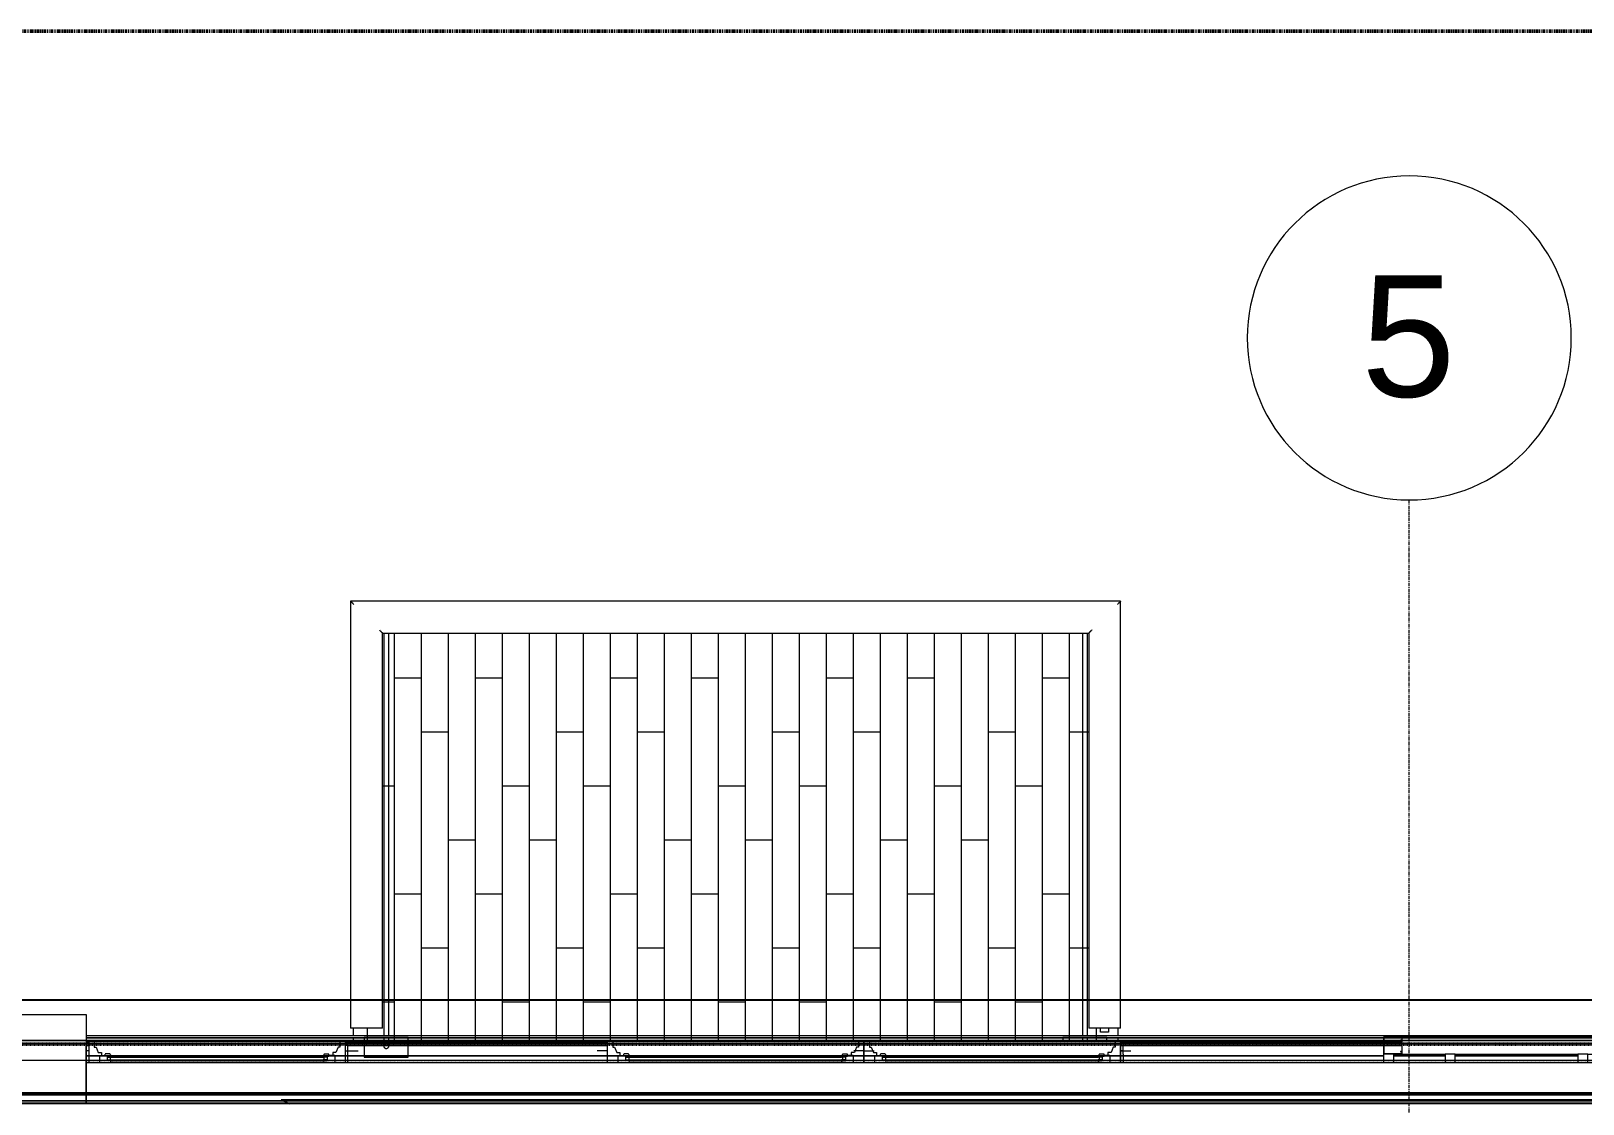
# Model space of a CAD drawing. Header units: inches. Extents: x -4235 to -464, y 9767 to 12269.
# Drawn here: x -2377.5 to -2147.6, y 12109.7 to 12268.7 of the extents above; entities that cross this region are included whole.
import ezdxf

# ---------------------------------------------------------------- set-up
doc = ezdxf.new("R2010")
doc.units = ezdxf.units.IN
doc.header["$MEASUREMENT"] = 0
for name, pattern in [('Dash 1_16_', [0.125, 0.0625, -0.0625]), ('Double Dash 3_8_', [1, 0.375, -0.125, 0.125, -0.125, 0.125, -0.125]), ('Grid Line 1_2_', [0.875, 0.5, -0.125, 0.125, -0.125])]:
    doc.linetypes.add(name, pattern=pattern)
for name, color, linetype, lineweight in [('A-FLOR-1', 192, 'Continuous', 9), ('A-FLOR-HRAL', 11, 'Continuous', 9), ('A-FLOR-PATT-1', 9, 'Continuous', 9), ('A-GENM', 5, 'Continuous', 9), ('A-GLAZ-1', 151, 'Continuous', 9), ('A-GLAZ-2', 151, 'Continuous', 20), ('A-GLAZ-CWMG', 51, 'Continuous', 9), ('A-ROOF-1', 10, 'Dash 1_16_', 9), ('A-WALL-1', 113, 'Continuous', 9), ('C-PROP-LINE', 91, 'Double Dash 3_8_', 50), ('C-PROP-LINE-1', 91, 'Dash 1_16_', 50), ('S-GRID-1', 1, 'Grid Line 1_2_', 9), ('S-GRID-IDEN', 1, 'Continuous', 9)]:
    doc.layers.add(name, color=color, linetype=linetype, lineweight=lineweight)
doc.styles.add('Arial', font='arial.ttf', dxfattribs={"height": 18})

# ---------------------------------------------------------------- blocks, each defined once
blk = doc.blocks.new('Basic Wall _ EXT - FIBER CEMENT - LARGE - ___-2505162-BACKGROUND - ROOF PLAN')
at = {"layer": 'A-WALL-1'}
for p, q in [((-2368.94, 12118.91), (-2369.31, 12118.91)), ((-2368.94, 12118.91), (-2369.31, 12118.91)), ((-2369.31, 12118.88), (-2368.94, 12118.88)), ((-2368.94, 12118.88), (-2369.31, 12118.88)), ((-2328.11, 12118.91), (-2330.91, 12118.91)), ((-2328.11, 12118.91), (-2330.91, 12118.91)), ((-2330.91, 12118.88), (-2328.11, 12118.88)), ((-2328.11, 12118.88), (-2330.91, 12118.88)), ((-2325.24, 12118.91), (-2328.09, 12118.91)), ((-2325.24, 12118.91), (-2328.09, 12118.91)), ((-2328.09, 12118.88), (-2325.24, 12118.88)), ((-2325.24, 12118.88), (-2328.09, 12118.88)), ((-2325.13, 12118.91), (-2325.19, 12118.91)), ((-2325.13, 12118.91), (-2325.19, 12118.91)), ((-2325.19, 12118.88), (-2325.13, 12118.88)), ((-2325.13, 12118.88), (-2325.19, 12118.88)), ((-2325.05, 12118.91), (-2325.13, 12118.91)), ((-2325.05, 12118.91), (-2325.13, 12118.91)), ((-2325.13, 12118.88), (-2325.05, 12118.88)), ((-2325.05, 12118.88), (-2325.13, 12118.88)), ((-2324.96, 12118.91), (-2325.05, 12118.91)), ((-2324.96, 12118.91), (-2325.05, 12118.91)), ((-2325.05, 12118.88), (-2324.96, 12118.88)), ((-2324.96, 12118.88), (-2325.05, 12118.88)), ((-2324.86, 12118.91), (-2324.96, 12118.91)), ((-2324.86, 12118.91), (-2324.96, 12118.91)), ((-2324.96, 12118.88), (-2324.86, 12118.88)), ((-2324.86, 12118.88), (-2324.96, 12118.88)), ((-2324.77, 12118.91), (-2324.86, 12118.91)), ((-2324.77, 12118.91), (-2324.86, 12118.91)), ((-2324.86, 12118.88), (-2324.77, 12118.88)), ((-2324.77, 12118.88), (-2324.86, 12118.88)), ((-2324.68, 12118.91), (-2324.77, 12118.91)), ((-2324.68, 12118.91), (-2324.77, 12118.91)), ((-2324.77, 12118.88), (-2324.68, 12118.88)), ((-2324.68, 12118.88), (-2324.77, 12118.88)), ((-2324.6, 12118.91), (-2324.67, 12118.91)), ((-2324.6, 12118.91), (-2324.67, 12118.91)), ((-2324.66, 12118.88), (-2324.6, 12118.88)), ((-2324.6, 12118.88), (-2324.66, 12118.88)), ((-2324.54, 12118.91), (-2324.6, 12118.91)), ((-2324.54, 12118.91), (-2324.6, 12118.91)), ((-2324.6, 12118.88), (-2324.54, 12118.88)), ((-2324.54, 12118.88), (-2324.6, 12118.88)), ((-2321.72, 12118.91), (-2324.49, 12118.91)), ((-2321.72, 12118.91), (-2324.49, 12118.91)), ((-2324.49, 12118.88), (-2321.72, 12118.88)), ((-2321.72, 12118.88), (-2324.49, 12118.88)), ((-2321.61, 12118.91), (-2321.7, 12118.91)), ((-2321.61, 12118.91), (-2321.7, 12118.91)), ((-2321.7, 12118.88), (-2321.61, 12118.88)), ((-2321.61, 12118.88), (-2321.7, 12118.88)), ((-2292.14, 12118.91), (-2321.61, 12118.91)), ((-2292.14, 12118.91), (-2321.61, 12118.91)), ((-2321.61, 12118.88), (-2292.14, 12118.88)), ((-2292.14, 12118.88), (-2321.61, 12118.88)), ((-2177.12, 12118.91), (-2216.09, 12118.91)), ((-2177.12, 12118.91), (-2216.09, 12118.91)), ((-2216.09, 12118.88), (-2177.12, 12118.88)), ((-2177.12, 12118.88), (-2216.09, 12118.88)), ((-2174.37, 12118.91), (-2177.06, 12118.91)), ((-2174.37, 12118.91), (-2177.06, 12118.91)), ((-2177.06, 12118.88), (-2174.37, 12118.88)), ((-2174.37, 12118.88), (-2177.06, 12118.88)), ((-2368.94, 12116.87), (-2369.31, 12116.87)), ((-2368.94, 12116.87), (-2369.31, 12116.87)), ((-2369.31, 12116.84), (-2368.94, 12116.84)), ((-2368.94, 12116.84), (-2369.31, 12116.84)), ((-2328.11, 12116.87), (-2330.91, 12116.87)), ((-2328.11, 12116.87), (-2330.91, 12116.87)), ((-2330.91, 12116.84), (-2328.11, 12116.84)), ((-2328.11, 12116.84), (-2330.91, 12116.84)), ((-2328.01, 12116.87), (-2328.11, 12116.87)), ((-2328.01, 12116.87), (-2328.11, 12116.87)), ((-2328.11, 12116.84), (-2328.01, 12116.84)), ((-2328.01, 12116.84), (-2328.11, 12116.84)), ((-2327.7, 12116.87), (-2328, 12116.87)), ((-2327.7, 12116.87), (-2328, 12116.87)), ((-2328, 12116.84), (-2327.7, 12116.84)), ((-2327.7, 12116.84), (-2328, 12116.84)), ((-2327.2, 12116.87), (-2327.68, 12116.87)), ((-2327.2, 12116.87), (-2327.68, 12116.87)), ((-2327.68, 12116.84), (-2327.2, 12116.84)), ((-2327.2, 12116.84), (-2327.68, 12116.84)), ((-2322.09, 12116.87), (-2327.16, 12116.87)), ((-2322.09, 12116.87), (-2327.16, 12116.87)), ((-2327.16, 12116.84), (-2322.08, 12116.84)), ((-2322.08, 12116.84), (-2327.16, 12116.84)), ((-2321.75, 12116.87), (-2322.05, 12116.87)), ((-2321.75, 12116.87), (-2322.05, 12116.87)), ((-2322.05, 12116.84), (-2321.75, 12116.84)), ((-2321.75, 12116.84), (-2322.05, 12116.84)), ((-2321.62, 12116.87), (-2321.72, 12116.87)), ((-2321.62, 12116.87), (-2321.72, 12116.87)), ((-2321.72, 12116.84), (-2321.62, 12116.84)), ((-2321.62, 12116.84), (-2321.72, 12116.84)), ((-2292.14, 12116.87), (-2321.62, 12116.87)), ((-2292.14, 12116.87), (-2321.62, 12116.87)), ((-2321.62, 12116.84), (-2292.14, 12116.84)), ((-2292.14, 12116.84), (-2321.62, 12116.84)), ((-2177.12, 12116.87), (-2216.09, 12116.87)), ((-2177.12, 12116.87), (-2216.09, 12116.87)), ((-2216.09, 12116.84), (-2177.12, 12116.84)), ((-2177.12, 12116.84), (-2216.09, 12116.84)), ((-2168.03, 12116.87), (-2175.62, 12116.87)), ((-2168.03, 12116.87), (-2175.62, 12116.87)), ((-2175.62, 12116.84), (-2168.03, 12116.84)), ((-2168.03, 12116.84), (-2175.62, 12116.84)), ((-2148.35, 12116.87), (-2166.53, 12116.87)), ((-2148.35, 12116.87), (-2166.53, 12116.87)), ((-2166.53, 12116.84), (-2148.35, 12116.84)), ((-2148.35, 12116.84), (-2166.53, 12116.84))]:
    blk.add_line(p, q, dxfattribs=at)
blk = doc.blocks.new('Basic Wall _ EXT - FIBER CEMENT - LARGE - ___-2162455-BACKGROUND - ROOF PLAN')
at = {"layer": 'A-WALL-1'}
for p, q in [((-2066.71, 12119.8), (-2369.31, 12119.8)), ((-2067.02, 12119.5), (-2369.31, 12119.5)), ((-2177.12, 12119.5), (-2369.31, 12119.5)), ((-2177.12, 12119.48), (-2369.31, 12119.48)), ((-2177.12, 12119.46), (-2369.31, 12119.46)), ((-2177.12, 12119.46), (-2369.31, 12119.46)), ((-2067.05, 12119.46), (-2369.31, 12119.46)), ((-2174.43, 12119.5), (-2177.06, 12119.5)), ((-2174.43, 12119.48), (-2177.06, 12119.48)), ((-2174.44, 12119.46), (-2177.06, 12119.46)), ((-2174.44, 12119.46), (-2177.06, 12119.46)), ((-2177.12, 12116.87), (-2369.31, 12116.87)), ((-2177.12, 12116.87), (-2369.31, 12116.87)), ((-2369.31, 12116.84), (-2177.12, 12116.84)), ((-2177.12, 12116.84), (-2369.31, 12116.84)), ((-2168.03, 12116.87), (-2175.62, 12116.87)), ((-2168.03, 12116.87), (-2175.62, 12116.87)), ((-2175.62, 12116.84), (-2168.03, 12116.84)), ((-2168.03, 12116.84), (-2175.62, 12116.84)), ((-2148.35, 12116.87), (-2166.53, 12116.87)), ((-2148.35, 12116.87), (-2166.53, 12116.87)), ((-2166.53, 12116.84), (-2148.35, 12116.84)), ((-2148.35, 12116.84), (-2166.53, 12116.84))]:
    blk.add_line(p, q, dxfattribs=at)
blk = doc.blocks.new('Basic Wall _ EXT - FIBER CEMENT - SMALL - ___-2145929-BACKGROUND - ROOF PLAN')
at = {"layer": 'A-WALL-1'}
for p, q in [((-2061.36, 12125.15), (-3867.29, 12125.15)), ((-2061.36, 12125.15), (-3867.29, 12125.15)), ((-3867.21, 12125.07), (-2061.44, 12125.07)), ((-2061.44, 12125.07), (-3867.21, 12125.07)), ((-2067.39, 12119.12), (-3861.25, 12119.12)), ((-2067.46, 12119.05), (-3861.19, 12119.05)), ((-2067.84, 12118.67), (-3860.81, 12118.67)), ((-2067.92, 12118.59), (-3860.73, 12118.59)), ((-2067.92, 12118.59), (-3860.73, 12118.59)), ((-2070.35, 12116.17), (-3858.3, 12116.17)), ((-2070.35, 12116.17), (-3858.3, 12116.17)), ((-2075.17, 12111.34), (-3853.48, 12111.34)), ((-2075.17, 12111.34), (-3853.48, 12111.34)), ((-2075.25, 12111.26), (-3853.4, 12111.26)), ((-2075.25, 12111.26), (-3853.4, 12111.26)), ((-3853.2, 12111.06), (-2075.45, 12111.06)), ((-2075.45, 12111.06), (-3853.2, 12111.06)), ((-3852.33, 12110.19), (-2076.32, 12110.19)), ((-2076.32, 12110.19), (-3852.33, 12110.19)), ((-2076.67, 12109.84), (-3851.97, 12109.84)), ((-2076.72, 12109.79), (-3851.93, 12109.79)), ((-2076.73, 12109.78), (-3851.92, 12109.78)), ((-2076.79, 12109.72), (-3851.85, 12109.72)), ((-2076.8, 12109.72), (-3851.85, 12109.72))]:
    blk.add_line(p, q, dxfattribs=at)
blk = doc.blocks.new('Rectangular Mullion - Profile_Polycarbonate_Upper and left-1873238-BACKGROUND - ROOF PLAN')
at = {"layer": 'A-GLAZ-CWMG'}
for p, q in [((-2174.37, 12119.5), (-2174.37, 12119.59)), ((-2069.86, 12119.59), (-2174.37, 12119.59)), ((-2069.86, 12119.59), (-2069.86, 12119.5)), ((-2174.37, 12119.12), (-2174.37, 12119.5)), ((-2174.37, 12118.71), (-2174.37, 12119.12)), ((-2174.37, 12118.5), (-2174.37, 12118.55)), ((-2174.37, 12118.44), (-2174.37, 12118.5)), ((-2174.37, 12118.38), (-2174.37, 12118.43)), ((-2174.37, 12118.31), (-2174.37, 12118.37)), ((-2174.37, 12117.11), (-2174.37, 12118.31)), ((-2069.86, 12119.5), (-2069.86, 12119.12)), ((-2069.86, 12119.12), (-2069.86, 12118.71)), ((-2069.86, 12118.55), (-2069.86, 12118.5)), ((-2069.86, 12118.5), (-2069.86, 12118.43)), ((-2069.86, 12118.43), (-2069.86, 12118.37)), ((-2069.86, 12118.37), (-2069.86, 12118.31)), ((-2069.86, 12118.31), (-2069.86, 12117.11)), ((-2174.37, 12117.09), (-2168.03, 12117.09)), ((-2166.53, 12117.09), (-2148.35, 12117.09)), ((-2146.85, 12117.09), (-2128.66, 12117.09)), ((-2127.16, 12117.09), (-2108.98, 12117.09)), ((-2107.48, 12117.09), (-2089.29, 12117.09)), ((-2087.79, 12117.09), (-2071.11, 12117.09))]:
    blk.add_line(p, q, dxfattribs=at)
blk = doc.blocks.new('Rectangular Mullion - Profile_Polycarbonate_right-2704915-BACKGROUND - ROOF PLAN')
at = {"layer": 'A-GLAZ-CWMG'}
for p, q in [((-1.5, 1.21), (-2.75, 1.21)), ((-2.75, 1.19), (-2.75, 0.79)), ((-2.75, 0.79), (-2.5, 0.79)), ((-2.69, 0.85), (-2.69, 1.15)), ((-2.69, 1.15), (-0.06, 1.15)), ((-2.5, 0.85), (-2.69, 0.85)), ((-2.5, 0.79), (-2.5, 0.85)), ((-0.06, 1.15), (-0.06, -0.01)), ((0, -0.01), (0, 1.19)), ((-2.5, -0.79), (-2.75, -0.79)), ((-2.75, -0.82), (-2.75, -1.19)), ((-2.75, -1.19), (-2.75, -1.29)), ((-2.75, -1.29), (0, -1.29)), ((-2.69, -1.19), (-2.69, -0.85)), ((-2.69, -0.85), (-2.5, -0.85)), ((-0.06, -1.22), (-2.69, -1.22)), ((-0.06, -0.01), (-0.06, -0.07)), ((-0.06, -0.07), (-0.06, -0.13)), ((-0.06, -0.14), (-0.06, -0.19)), ((-0.06, -0.2), (-0.06, -0.25)), ((-0.06, -0.41), (-0.06, -0.82)), ((-0.06, -0.82), (-0.06, -1.19)), ((0, -0.07), (0, -0.01)), ((0, -0.13), (0, -0.07)), ((0, -0.19), (0, -0.14)), ((0, -0.25), (0, -0.2)), ((0, -0.82), (0, -0.41)), ((0, -1.19), (0, -0.82)), ((0, -1.29), (0, -1.19))]:
    blk.add_line(p, q, dxfattribs=at)
blk = doc.blocks.new('Rectangular Mullion - Stud - Vertical-2193579-BACKGROUND - ROOF PLAN')
at = {"layer": 'A-GLAZ-CWMG'}
for p, q in [((-1.5, -1.5), (-1.5, -1.83)), ((-1.5, -1.83), (-1.5, -2.65)), ((0, -1.83), (0, -1.5)), ((0, -2.65), (0, -1.83)), ((-1.5, -2.66), (-1.5, -2.71)), ((-1.5, -2.75), (0, -2.75)), ((0, -2.71), (0, -2.66))]:
    blk.add_line(p, q, dxfattribs=at)
blk = doc.blocks.new('Rectangular Mullion - Stud - Vertical-2193575-BACKGROUND - ROOF PLAN')
at = {"layer": 'A-GLAZ-CWMG'}
for p, q in [((0, -1.83), (0, -1.5)), ((0, -2.65), (0, -1.83)), ((1.5, -1.5), (1.5, -1.83)), ((1.5, -1.83), (1.5, -2.65)), ((0, -2.71), (0, -2.66)), ((1.5, -2.75), (0, -2.75)), ((1.5, -2.66), (1.5, -2.71))]:
    blk.add_line(p, q, dxfattribs=at)
blk = doc.blocks.new('Rectangular Mullion - Stud - Vertical-V41-BACKGROUND - ROOF PLAN')
at = {"layer": 'A-GLAZ-CWMG'}
for p, q in [((0, -1.83), (0, -1.5)), ((0, -2.65), (0, -1.83)), ((1.5, -1.5), (1.5, -1.83)), ((1.5, -1.83), (1.5, -2.65)), ((0, -2.71), (0, -2.65)), ((1.5, -2.75), (0, -2.75)), ((1.5, -2.65), (1.5, -2.71))]:
    blk.add_line(p, q, dxfattribs=at)
blk = doc.blocks.new('Window-Double_Hung-Andersen-400_Series-Tilt_Wash - DOUBLE HUNG - COTTAGE - 3RD FLOOR-V52-BACKGROUND - ROOF PLAN')
at = {"layer": 'A-GLAZ-1'}
for p, q in [((-16.29, 2.5), (-15.7, 2.5)), ((-15.82, 2.5), (-15.82, 2.12)), ((-15.7, 2.63), (15.7, 2.63)), ((-15.7, 2.5), (15.7, 2.5)), ((16.29, 2.5), (15.7, 2.5)), ((15.82, 2.5), (15.82, 2.12)), ((-16.29, 2.12), (-15.7, 2.12)), ((-15.7, 2.12), (15.7, 2.12)), ((-15.7, 2), (15.7, 2)), ((16.29, 2.12), (15.7, 2.12))]:
    blk.add_line(p, q, dxfattribs=at)
at = {"layer": 'A-GLAZ-2'}
for p, q in [((19.01, 4.81), (-19.01, 4.81)), ((-19.01, 4.81), (-19.01, 4.56)), ((-18.2, 4.81), (-18.2, 4.56)), ((18.2, 4.81), (18.2, 4.56)), ((19.01, 4.56), (19.01, 4.81)), ((-19.01, 3.44), (-20.51, 3.44)), ((-19.01, 4.34), (-19.01, 4.29)), ((-19.01, 4.28), (-19.01, 4.23)), ((-19.01, 4.21), (-19.01, 4.16)), ((-19.01, 4.15), (-19.01, 3)), ((-19.01, 2.95), (-19.01, 2.91)), ((-19.01, 2.9), (-19.01, 2.85)), ((-19.01, 2.84), (-19.01, 2.72)), ((-19.01, 2.69), (-19.01, 2.01)), ((-18.2, 4.34), (-18.2, 4.29)), ((-18.2, 4.28), (-18.2, 4.23)), ((-18.2, 4.21), (-18.2, 4.16)), ((-18.2, 4.15), (-18.2, 4)), ((-18.2, 4), (-17.92, 4)), ((-17.92, 4), (-17.61, 3.19)), ((-17.61, 3.19), (-17.14, 3.19)), ((-17.42, 2.75), (-16.57, 2.75)), ((-17.42, 2.69), (-17.42, 2.01)), ((-17.14, 3.19), (-17.14, 3)), ((-17.14, 2.95), (-17.14, 2.91)), ((-17.14, 2.9), (-17.14, 2.85)), ((-17.14, 2.84), (-17.14, 2.75)), ((-15.86, 2.97), (-16.57, 2.97)), ((-16.57, 2.91), (-16.57, 2.95)), ((-16.57, 2.85), (-16.57, 2.9)), ((-16.57, 2.72), (-16.57, 2.84)), ((-16.57, 2.63), (-16.57, 2.69)), ((-15.7, 2.63), (-16.57, 2.63)), ((-16.29, 2.63), (-16.29, 2.01)), ((-15.85, 2.95), (-15.83, 2.91)), ((-15.82, 2.9), (-15.8, 2.85)), ((-15.8, 2.84), (-15.74, 2.72)), ((-15.73, 2.69), (-15.7, 2.63)), ((15.73, 2.69), (15.7, 2.63)), ((15.7, 2.63), (16.57, 2.63)), ((15.8, 2.84), (15.74, 2.72)), ((15.82, 2.9), (15.8, 2.85)), ((15.85, 2.95), (15.83, 2.9)), ((15.86, 2.97), (16.57, 2.97)), ((16.29, 2.63), (16.29, 2.01)), ((16.57, 2.9), (16.57, 2.95)), ((16.57, 2.85), (16.57, 2.9)), ((16.57, 2.72), (16.57, 2.84)), ((17.42, 2.75), (16.57, 2.75)), ((16.57, 2.63), (16.57, 2.69)), ((17.14, 3.19), (17.14, 3)), ((17.61, 3.19), (17.14, 3.19)), ((17.14, 2.95), (17.14, 2.9)), ((17.14, 2.9), (17.14, 2.85)), ((17.14, 2.84), (17.14, 2.75)), ((17.42, 2.69), (17.42, 2.01)), ((17.92, 4), (17.61, 3.19)), ((18.2, 4), (17.92, 4)), ((18.2, 4.34), (18.2, 4.29)), ((18.2, 4.28), (18.2, 4.23)), ((18.2, 4.21), (18.2, 4.16)), ((18.2, 4.15), (18.2, 4)), ((19.01, 4.29), (19.01, 4.34)), ((19.01, 4.23), (19.01, 4.28)), ((19.01, 4.16), (19.01, 4.21)), ((19.01, 3), (19.01, 4.15)), ((19.01, 3.44), (20.51, 3.44)), ((19.01, 2.9), (19.01, 2.95)), ((19.01, 2.85), (19.01, 2.9)), ((19.01, 2.72), (19.01, 2.84)), ((19.01, 2.01), (19.01, 2.69)), ((-19.01, 2.01), (-19.01, 1.69)), ((-17.42, 2.01), (-17.42, 1.69)), ((-15.7, 2), (-16.29, 2)), ((-15.78, 1.69), (-15.7, 2)), ((15.7, 2), (16.29, 2)), ((15.78, 1.69), (15.7, 2)), ((17.42, 2.01), (17.42, 1.69)), ((19.01, 1.69), (19.01, 2.01))]:
    blk.add_line(p, q, dxfattribs=at)
blk = doc.blocks.new('Window-Double_Hung-Andersen-400_Series-Tilt_Wash - DOUBLE HUNG - COTTAGE - 3RD FLOOR-V83-BACKGROUND - ROOF PLAN')
at = {"layer": 'A-GLAZ-1'}
for p, q in [((-16.29, 2.5), (-15.7, 2.5)), ((-15.82, 2.5), (-15.82, 2.12)), ((-15.7, 2.63), (15.7, 2.63)), ((-15.7, 2.5), (15.7, 2.5)), ((16.29, 2.5), (15.7, 2.5)), ((15.82, 2.5), (15.82, 2.12)), ((-16.29, 2.12), (-15.7, 2.12)), ((-15.7, 2.12), (15.7, 2.12)), ((-15.7, 2), (15.7, 2)), ((16.29, 2.12), (15.7, 2.12))]:
    blk.add_line(p, q, dxfattribs=at)
at = {"layer": 'A-GLAZ-2'}
for p, q in [((19.01, 4.81), (-19.01, 4.81)), ((-19.01, 4.81), (-19.01, 4.56)), ((-18.2, 4.81), (-18.2, 4.56)), ((18.2, 4.81), (18.2, 4.56)), ((19.01, 4.56), (19.01, 4.81)), ((-19.01, 3.44), (-19.39, 3.44)), ((-19.01, 4.4), (-19.01, 4.35)), ((-19.01, 4.34), (-19.01, 4.29)), ((-19.01, 4.28), (-19.01, 4.23)), ((-19.01, 4.21), (-19.01, 4.16)), ((-19.01, 4.11), (-19.01, 3)), ((-19.01, 2.95), (-19.01, 2.91)), ((-19.01, 2.9), (-19.01, 2.85)), ((-19.01, 2.84), (-19.01, 2.72)), ((-19.01, 2.69), (-19.01, 2.01)), ((-18.2, 4.4), (-18.2, 4.35)), ((-18.2, 4.34), (-18.2, 4.29)), ((-18.2, 4.28), (-18.2, 4.23)), ((-18.2, 4.21), (-18.2, 4.16)), ((-18.2, 4.11), (-18.2, 4)), ((-18.2, 4), (-17.92, 4)), ((-17.92, 4), (-17.61, 3.19)), ((-17.61, 3.19), (-17.14, 3.19)), ((-17.42, 2.75), (-16.57, 2.75)), ((-17.42, 2.69), (-17.42, 2.01)), ((-17.14, 3.19), (-17.14, 3)), ((-17.14, 2.95), (-17.14, 2.91)), ((-17.14, 2.9), (-17.14, 2.85)), ((-17.14, 2.84), (-17.14, 2.75)), ((-15.86, 2.97), (-16.57, 2.97)), ((-16.57, 2.91), (-16.57, 2.95)), ((-16.57, 2.85), (-16.57, 2.9)), ((-16.57, 2.72), (-16.57, 2.84)), ((-16.57, 2.63), (-16.57, 2.69)), ((-15.7, 2.63), (-16.57, 2.63)), ((-16.29, 2.63), (-16.29, 2.01)), ((-15.85, 2.95), (-15.83, 2.91)), ((-15.82, 2.9), (-15.8, 2.85)), ((-15.8, 2.84), (-15.74, 2.72)), ((-15.73, 2.69), (-15.7, 2.63)), ((15.73, 2.69), (15.7, 2.63)), ((15.7, 2.63), (16.57, 2.63)), ((15.8, 2.84), (15.74, 2.72)), ((15.82, 2.9), (15.8, 2.85)), ((15.85, 2.95), (15.83, 2.91)), ((15.86, 2.97), (16.57, 2.97)), ((16.29, 2.63), (16.29, 2.01)), ((16.57, 2.91), (16.57, 2.95)), ((16.57, 2.85), (16.57, 2.9)), ((16.57, 2.72), (16.57, 2.84)), ((17.42, 2.75), (16.57, 2.75)), ((16.57, 2.63), (16.57, 2.69)), ((17.14, 3.19), (17.14, 3)), ((17.61, 3.19), (17.14, 3.19)), ((17.14, 2.95), (17.14, 2.91)), ((17.14, 2.9), (17.14, 2.85)), ((17.14, 2.84), (17.14, 2.75)), ((17.42, 2.69), (17.42, 2.01)), ((17.92, 4), (17.61, 3.19)), ((18.2, 4), (17.92, 4)), ((18.2, 4.4), (18.2, 4.36)), ((18.2, 4.34), (18.2, 4.29)), ((18.2, 4.28), (18.2, 4.23)), ((18.2, 4.21), (18.2, 4.16)), ((18.2, 4.15), (18.2, 4)), ((19.01, 4.36), (19.01, 4.4)), ((19.01, 4.29), (19.01, 4.34)), ((19.01, 4.23), (19.01, 4.28)), ((19.01, 4.16), (19.01, 4.21)), ((19.01, 3), (19.01, 4.15)), ((19.01, 3.44), (20.51, 3.44)), ((19.01, 2.91), (19.01, 2.95)), ((19.01, 2.85), (19.01, 2.9)), ((19.01, 2.72), (19.01, 2.84)), ((19.01, 2.01), (19.01, 2.69)), ((-19.01, 2.01), (-19.01, 1.69)), ((-17.42, 2.01), (-17.42, 1.69)), ((-15.7, 2), (-16.29, 2)), ((-15.78, 1.69), (-15.7, 2)), ((15.7, 2), (16.29, 2)), ((15.78, 1.69), (15.7, 2)), ((17.42, 2.01), (17.42, 1.69)), ((19.01, 1.69), (19.01, 2.01))]:
    blk.add_line(p, q, dxfattribs=at)
blk = doc.blocks.new('Window-Double_Hung-Andersen-400_Series-Tilt_Wash - DOUBLE HUNG - REVERSE COTTAGE - 2ND FLOOR-V135-BACKGROUND - ROOF PLAN')
at = {"layer": 'A-GLAZ-2'}
for p, q in [((19.01, 4.81), (18.64, 4.81)), ((19.01, 4.76), (19.01, 4.81)), ((19.01, 4.56), (19.01, 4.76)), ((-19.39, 3.44), (-19.76, 3.44)), ((19.01, 4.36), (19.01, 4.4)), ((19.01, 4.29), (19.01, 4.34)), ((19.01, 4.23), (19.01, 4.28)), ((19.01, 4.16), (19.01, 4.21)), ((19.01, 3), (19.01, 4.15)), ((19.01, 3.44), (20.51, 3.44)), ((19.01, 2.91), (19.01, 2.95)), ((19.01, 2.85), (19.01, 2.9)), ((19.01, 2.72), (19.01, 2.84)), ((19.01, 2.01), (19.01, 2.69)), ((19.01, 1.69), (19.01, 2.01))]:
    blk.add_line(p, q, dxfattribs=at)
blk = doc.blocks.new('Family1 - SCUPPER - east_west-V145-BACKGROUND - ROOF PLAN')
at = {"layer": 'A-GENM'}
for p, q in [((-5, 4.44), (5, 4.44)), ((-5, 3.96), (-5, 4.32)), ((-5, 3.09), (-5, 3.96)), ((-5, 2.89), (-5, 3.09)), ((-5, 2.81), (-5, 2.89)), ((-5, -2.01), (-5, 2.81)), ((5, 4.32), (5, 3.96)), ((5, 3.96), (5, 3.09)), ((5, 3.09), (5, 2.89)), ((5, 2.89), (5, 2.81)), ((5, 2.81), (5, -2.01)), ((-5, -2.84), (-5, -2.01)), ((5, -2.01), (5, -2.84)), ((-5, -2.9), (-5, -2.85)), ((-5, -2.95), (-5, -2.91)), ((-5, -4.11), (-5, -3)), ((-5, -4.21), (-5, -4.16)), ((-5, -4.28), (-5, -4.23)), ((-5, -4.34), (-5, -4.29)), ((-5, -4.4), (-5, -4.35)), ((-5, -4.97), (-5, -4.56)), ((5, -2.85), (5, -2.9)), ((5, -2.91), (5, -2.95)), ((5, -3), (5, -4.11)), ((5, -4.16), (5, -4.21)), ((5, -4.23), (5, -4.28)), ((5, -4.29), (5, -4.34)), ((5, -4.35), (5, -4.4)), ((5, -4.56), (5, -4.97)), ((-5, -8.81), (-5, -4.97)), ((5, -4.97), (5, -8.81)), ((5, -8.81), (-5, -8.81))]:
    blk.add_line(p, q, dxfattribs=at)
blk = doc.blocks.new('Window-Double_Hung-Andersen-400_Series-Tilt_Wash - DOUBLE HUNG - COTTAGE - 3RD FLOOR-V152-BACKGROUND - ROOF PLAN')
at = {"layer": 'A-GLAZ-1'}
for p, q in [((-16.29, 2.5), (-15.7, 2.5)), ((-15.82, 2.5), (-15.82, 2.12)), ((-15.7, 2.63), (15.7, 2.63)), ((-15.7, 2.5), (15.7, 2.5)), ((16.29, 2.5), (15.7, 2.5)), ((15.82, 2.5), (15.82, 2.12)), ((-16.29, 2.12), (-15.7, 2.12)), ((-15.7, 2.12), (15.7, 2.12)), ((-15.7, 2), (15.7, 2)), ((16.29, 2.12), (15.7, 2.12))]:
    blk.add_line(p, q, dxfattribs=at)
at = {"layer": 'A-GLAZ-2'}
for p, q in [((19.01, 4.81), (-19.01, 4.81)), ((-19.01, 4.81), (-19.01, 4.56)), ((-18.2, 4.81), (-18.2, 4.56)), ((18.2, 4.81), (18.2, 4.56)), ((19.01, 4.56), (19.01, 4.81)), ((-19.01, 3.44), (-20.51, 3.44)), ((-19.01, 4.34), (-19.01, 4.29)), ((-19.01, 4.28), (-19.01, 4.23)), ((-19.01, 4.21), (-19.01, 4.16)), ((-19.01, 4.15), (-19.01, 3)), ((-19.01, 2.95), (-19.01, 2.9)), ((-19.01, 2.9), (-19.01, 2.85)), ((-19.01, 2.84), (-19.01, 2.72)), ((-19.01, 2.69), (-19.01, 2.01)), ((-18.2, 4.34), (-18.2, 4.29)), ((-18.2, 4.28), (-18.2, 4.23)), ((-18.2, 4.21), (-18.2, 4.16)), ((-18.2, 4.15), (-18.2, 4)), ((-18.2, 4), (-17.92, 4)), ((-17.92, 4), (-17.61, 3.19)), ((-17.61, 3.19), (-17.14, 3.19)), ((-17.42, 2.75), (-16.57, 2.75)), ((-17.42, 2.69), (-17.42, 2.01)), ((-17.14, 3.19), (-17.14, 2.96)), ((-17.14, 2.95), (-17.14, 2.9)), ((-17.14, 2.9), (-17.14, 2.85)), ((-17.14, 2.84), (-17.14, 2.75)), ((-15.86, 2.97), (-16.57, 2.97)), ((-16.57, 2.9), (-16.57, 2.95)), ((-16.57, 2.85), (-16.57, 2.9)), ((-16.57, 2.72), (-16.57, 2.84)), ((-16.57, 2.63), (-16.57, 2.69)), ((-15.7, 2.63), (-16.57, 2.63)), ((-16.29, 2.63), (-16.29, 2.01)), ((-15.85, 2.95), (-15.83, 2.9)), ((-15.82, 2.9), (-15.8, 2.85)), ((-15.8, 2.84), (-15.74, 2.72)), ((-15.73, 2.69), (-15.7, 2.63)), ((15.73, 2.69), (15.7, 2.63)), ((15.7, 2.63), (16.57, 2.63)), ((15.8, 2.84), (15.74, 2.72)), ((15.82, 2.9), (15.8, 2.84)), ((15.85, 2.95), (15.83, 2.9)), ((15.86, 2.97), (16.57, 2.97)), ((16.29, 2.63), (16.29, 2.01)), ((16.57, 2.9), (16.57, 2.95)), ((16.57, 2.84), (16.57, 2.9)), ((16.57, 2.72), (16.57, 2.84)), ((17.42, 2.75), (16.57, 2.75)), ((16.57, 2.63), (16.57, 2.69)), ((17.14, 3.19), (17.14, 2.96)), ((17.61, 3.19), (17.14, 3.19)), ((17.14, 2.95), (17.14, 2.9)), ((17.14, 2.9), (17.14, 2.84)), ((17.14, 2.84), (17.14, 2.75)), ((17.42, 2.69), (17.42, 2.01)), ((17.92, 4), (17.61, 3.19)), ((18.2, 4), (17.92, 4)), ((18.2, 4.34), (18.2, 4.29)), ((18.2, 4.28), (18.2, 4.22)), ((18.2, 4.21), (18.2, 4.16)), ((18.2, 4.16), (18.2, 4)), ((19.01, 4.29), (19.01, 4.34)), ((19.01, 4.22), (19.01, 4.28)), ((19.01, 4.16), (19.01, 4.21)), ((19.01, 2.96), (19.01, 4.16)), ((19.01, 3.44), (20.51, 3.44)), ((19.01, 2.9), (19.01, 2.95)), ((19.01, 2.84), (19.01, 2.9)), ((19.01, 2.72), (19.01, 2.84)), ((19.01, 2.01), (19.01, 2.69)), ((-19.01, 2.01), (-19.01, 1.69)), ((-17.42, 2.01), (-17.42, 1.69)), ((-15.7, 2), (-16.29, 2)), ((-15.78, 1.69), (-15.7, 2)), ((15.7, 2), (16.29, 2)), ((15.78, 1.69), (15.7, 2)), ((17.42, 2.01), (17.42, 1.69)), ((19.01, 1.69), (19.01, 2.01))]:
    blk.add_line(p, q, dxfattribs=at)
blk = doc.blocks.new('Railing - Baluster_01-V162-BACKGROUND - ROOF PLAN')
at = {"layer": 'A-FLOR-HRAL'}
for p, q in [((-0.59, 1.18), (0.59, 1.18)), ((-0.59, 0.59), (-0.59, 1.18)), ((0.59, 1.18), (0.59, 0.59))]:
    blk.add_line(p, q, dxfattribs=at)
blk = doc.blocks.new('Railing - Railing-2700260-BACKGROUND - ROOF PLAN')
at = {"layer": 'A-FLOR-HRAL'}
for p, q in [((-2216.09, 12184.2), (-2330.14, 12184.2)), ((-2330.14, 12184.2), (-2330.14, 12125.15)), ((-2216.09, 12125.15), (-2216.09, 12184.2)), ((-2325.41, 12179.48), (-2220.81, 12179.48)), ((-2325.41, 12125.15), (-2325.41, 12179.48)), ((-2220.81, 12179.48), (-2220.81, 12125.15)), ((-2330.14, 12125.15), (-2330.14, 12125.07)), ((-2330.14, 12125.07), (-2330.14, 12120.95)), ((-2325.41, 12125.07), (-2325.41, 12125.15)), ((-2325.41, 12120.95), (-2325.41, 12125.07)), ((-2220.81, 12125.15), (-2220.81, 12125.07)), ((-2220.81, 12125.07), (-2220.81, 12120.95)), ((-2216.09, 12125.07), (-2216.09, 12125.15)), ((-2216.09, 12120.95), (-2216.09, 12125.07)), ((-2329.66, 12120.95), (-2330.14, 12120.95)), ((-2325.88, 12120.95), (-2329.66, 12120.95)), ((-2325.76, 12120.95), (-2325.88, 12120.95)), ((-2325.41, 12120.95), (-2325.76, 12120.95)), ((-2220.79, 12120.95), (-2220.81, 12120.95)), ((-2220.34, 12120.95), (-2220.79, 12120.95)), ((-2216.56, 12120.95), (-2220.34, 12120.95)), ((-2216.09, 12120.95), (-2216.56, 12120.95))]:
    blk.add_line(p, q, dxfattribs=at)
for points, knots in [([(-2330.14, 12184.2), (-2330.14, 12184.2), (-2330.13, 12184.19), (-2330.1, 12184.17), (-2330.07, 12184.14), (-2330.05, 12184.11), (-2330.02, 12184.08), (-2329.99, 12184.06), (-2329.95, 12184.02), (-2329.91, 12183.97), (-2329.87, 12183.94), (-2329.83, 12183.9), (-2329.77, 12183.83), (-2329.71, 12183.77), (-2329.66, 12183.73)], [0, 0, 0, 0, 0.166667, 0.25, 0.333333, 0.416667, 0.458333, 0.5, 0.583333, 0.666667, 0.708333, 0.75, 0.833333, 1, 1, 1, 1]), ([(-2216.09, 12184.2), (-2216.09, 12184.2), (-2216.09, 12184.19), (-2216.12, 12184.17), (-2216.15, 12184.14), (-2216.18, 12184.11), (-2216.2, 12184.08), (-2216.23, 12184.06), (-2216.27, 12184.02), (-2216.31, 12183.97), (-2216.35, 12183.94), (-2216.39, 12183.9), (-2216.46, 12183.83), (-2216.52, 12183.77), (-2216.56, 12183.73)], [0, 0, 0, 0, 0.166667, 0.25, 0.333333, 0.416667, 0.458333, 0.5, 0.583333, 0.666667, 0.708333, 0.75, 0.833333, 1, 1, 1, 1]), ([(-2325.88, 12179.95), (-2325.84, 12179.91), (-2325.78, 12179.85), (-2325.7, 12179.77), (-2325.66, 12179.72), (-2325.62, 12179.69), (-2325.59, 12179.65), (-2325.56, 12179.62), (-2325.53, 12179.59), (-2325.5, 12179.57), (-2325.47, 12179.54), (-2325.45, 12179.51), (-2325.42, 12179.49), (-2325.41, 12179.48), (-2325.41, 12179.48)], [0, 0, 0, 0, 0.166667, 0.25, 0.333333, 0.375, 0.416667, 0.5, 0.541667, 0.583333, 0.666667, 0.75, 0.833333, 1, 1, 1, 1]), ([(-2220.34, 12179.95), (-2220.38, 12179.91), (-2220.44, 12179.85), (-2220.52, 12179.77), (-2220.57, 12179.72), (-2220.6, 12179.69), (-2220.63, 12179.65), (-2220.67, 12179.62), (-2220.69, 12179.59), (-2220.72, 12179.57), (-2220.75, 12179.54), (-2220.78, 12179.51), (-2220.8, 12179.49), (-2220.81, 12179.48), (-2220.81, 12179.48)], [0, 0, 0, 0, 0.166667, 0.25, 0.333333, 0.375, 0.416667, 0.5, 0.541667, 0.583333, 0.666667, 0.75, 0.833333, 1, 1, 1, 1])]:
    blk.add_open_spline(points, degree=3, knots=knots, dxfattribs=at)
at = {"rotation": 180}
blk.add_blockref('Railing - Baluster_01-V162-BACKGROUND - ROOF PLAN', (-2218.45, 12121.54), dxfattribs=at)
blk = doc.blocks.new('Walls 23 - Walls 1-2567155-BACKGROUND - ROOF PLAN')
at = {"layer": 'A-WALL-1'}
for p, q in [((-2221.74, 12179.48), (-2221.74, 12125.15)), ((-2220.99, 12125.15), (-2220.99, 12179.48)), ((-2221.74, 12125.15), (-2221.74, 12125.07)), ((-2221.74, 12125.07), (-2221.74, 12119.79)), ((-2220.99, 12125.07), (-2220.99, 12125.15)), ((-2220.99, 12119.79), (-2220.99, 12125.07)), ((-2224.62, 12119.58), (-2224.62, 12119.5)), ((-2223.67, 12119.58), (-2224.62, 12119.58)), ((-2224.62, 12119.58), (-2224.51, 12119.58)), ((-2224.51, 12119.58), (-2224.18, 12119.58)), ((-2224.18, 12119.58), (-2223.67, 12119.58)), ((-2221.75, 12119.58), (-2223.67, 12119.58)), ((-2223.67, 12119.58), (-2222.21, 12119.58)), ((-2222.21, 12119.58), (-2220.53, 12119.58)), ((-2221.74, 12119.63), (-2221.74, 12119.58)), ((-2221.74, 12119.58), (-2221.74, 12119.5)), ((-2221.64, 12119.58), (-2221.7, 12119.58)), ((-2221.56, 12119.58), (-2221.64, 12119.58)), ((-2221.47, 12119.58), (-2221.56, 12119.58)), ((-2221.37, 12119.58), (-2221.47, 12119.58)), ((-2221.27, 12119.58), (-2221.37, 12119.58)), ((-2221.18, 12119.58), (-2221.27, 12119.58)), ((-2221.1, 12119.58), (-2221.18, 12119.58)), ((-2221.04, 12119.58), (-2221.1, 12119.58)), ((-2220.99, 12119.58), (-2220.99, 12119.63)), ((-2220.99, 12119.5), (-2220.99, 12119.58)), ((-2219.07, 12119.58), (-2220.99, 12119.58)), ((-2220.53, 12119.58), (-2219.74, 12119.58)), ((-2219.74, 12119.58), (-2219.07, 12119.58)), ((-2218.12, 12119.58), (-2219.07, 12119.58)), ((-2219.07, 12119.58), (-2218.55, 12119.58)), ((-2218.55, 12119.58), (-2218.12, 12119.58)), ((-2218.12, 12119.5), (-2218.12, 12119.58)), ((-2224.62, 12119.46), (-2224.62, 12119.12)), ((-2224.62, 12119.12), (-2224.62, 12118.96)), ((-2221.74, 12119.46), (-2221.74, 12119.12)), ((-2221.74, 12119.12), (-2221.74, 12118.96)), ((-2220.99, 12119.12), (-2220.99, 12119.46)), ((-2220.99, 12118.96), (-2220.99, 12119.12)), ((-2218.12, 12119.12), (-2218.12, 12119.46)), ((-2218.12, 12118.96), (-2218.12, 12119.12))]:
    blk.add_line(p, q, dxfattribs=at)
blk = doc.blocks.new('Walls 24 - Walls 1-2567174-BACKGROUND - ROOF PLAN')
at = {"layer": 'A-WALL-1'}
for p, q in [((-2325.24, 12179.48), (-2325.24, 12125.15)), ((-2324.49, 12125.15), (-2324.49, 12179.48)), ((-2325.24, 12125.15), (-2325.24, 12125.07)), ((-2325.24, 12125.07), (-2325.24, 12119.79)), ((-2324.49, 12125.07), (-2324.49, 12125.15)), ((-2324.49, 12119.79), (-2324.49, 12125.07)), ((-2328.11, 12119.58), (-2328.11, 12119.5)), ((-2325.7, 12119.58), (-2328.11, 12119.58)), ((-2328.11, 12119.58), (-2324.02, 12119.58)), ((-2325.24, 12119.58), (-2325.7, 12119.58)), ((-2325.24, 12119.63), (-2325.24, 12119.58)), ((-2325.24, 12119.58), (-2325.24, 12119.5)), ((-2325.13, 12119.58), (-2325.19, 12119.58)), ((-2325.05, 12119.58), (-2325.13, 12119.58)), ((-2324.96, 12119.58), (-2325.05, 12119.58)), ((-2324.86, 12119.58), (-2324.96, 12119.58)), ((-2324.77, 12119.58), (-2324.86, 12119.58)), ((-2324.67, 12119.58), (-2324.76, 12119.58)), ((-2324.6, 12119.58), (-2324.67, 12119.58)), ((-2324.54, 12119.58), (-2324.6, 12119.58)), ((-2324.49, 12119.58), (-2324.49, 12119.63)), ((-2324.49, 12119.5), (-2324.49, 12119.58)), ((-2321.61, 12119.58), (-2324.48, 12119.58)), ((-2324.02, 12119.58), (-2322.05, 12119.58)), ((-2322.05, 12119.58), (-2321.72, 12119.58)), ((-2321.72, 12119.58), (-2321.61, 12119.58)), ((-2321.61, 12119.5), (-2321.61, 12119.58)), ((-2328.11, 12119.46), (-2328.11, 12119.12)), ((-2328.11, 12119.12), (-2328.11, 12118.71)), ((-2328.11, 12118.55), (-2328.11, 12118.51)), ((-2328.11, 12118.5), (-2328.11, 12118.44)), ((-2328.11, 12118.43), (-2328.11, 12118.38)), ((-2328.11, 12118.36), (-2328.11, 12118.31)), ((-2328.11, 12118.3), (-2328.11, 12117.15)), ((-2325.24, 12119.46), (-2325.24, 12119.12)), ((-2325.24, 12119.12), (-2325.24, 12118.71)), ((-2325.24, 12118.55), (-2325.24, 12118.51)), ((-2325.24, 12118.5), (-2325.24, 12118.44)), ((-2325.24, 12118.43), (-2325.24, 12118.38)), ((-2325.24, 12118.36), (-2325.24, 12118.31)), ((-2324.49, 12119.12), (-2324.49, 12119.46)), ((-2324.49, 12118.71), (-2324.49, 12119.12)), ((-2324.49, 12118.51), (-2324.49, 12118.55)), ((-2324.49, 12118.44), (-2324.49, 12118.5)), ((-2324.49, 12118.38), (-2324.49, 12118.43)), ((-2324.49, 12118.31), (-2324.49, 12118.36)), ((-2321.61, 12119.12), (-2321.61, 12119.46)), ((-2321.61, 12118.71), (-2321.61, 12119.12)), ((-2321.61, 12118.44), (-2321.61, 12118.5)), ((-2321.61, 12118.38), (-2321.61, 12118.43)), ((-2321.61, 12118.31), (-2321.61, 12118.36)), ((-2321.61, 12117.15), (-2321.61, 12118.3)), ((-2328.11, 12117.11), (-2328.11, 12117.06)), ((-2328.11, 12117.05), (-2328.11, 12117)), ((-2328.11, 12116.99), (-2328.11, 12116.87)), ((-2328.11, 12116.84), (-2328.11, 12116.64)), ((-2327.68, 12116.64), (-2328.11, 12116.64)), ((-2328.11, 12116.64), (-2328, 12116.64)), ((-2328, 12116.64), (-2324.86, 12116.64)), ((-2327.16, 12116.64), (-2327.68, 12116.64)), ((-2324.02, 12116.64), (-2327.16, 12116.64)), ((-2324.86, 12116.64), (-2324.02, 12116.64)), ((-2323.24, 12116.64), (-2324.02, 12116.64)), ((-2324.02, 12116.64), (-2321.61, 12116.64)), ((-2322.56, 12116.64), (-2323.24, 12116.64)), ((-2322.05, 12116.64), (-2322.56, 12116.64)), ((-2321.61, 12116.64), (-2322.05, 12116.64)), ((-2321.61, 12117.06), (-2321.61, 12117.11)), ((-2321.61, 12117), (-2321.61, 12117.05)), ((-2321.61, 12116.87), (-2321.61, 12116.99)), ((-2321.61, 12116.64), (-2321.61, 12116.84))]:
    blk.add_line(p, q, dxfattribs=at)
for start_param, end_param in [(3.173858, 3.403392), (3.403392, 3.665191), (2.617994, 2.789851), (3.665191, 3.926991), (2.36668, 2.573744), (3.926991, 4.18879), (2.094395, 2.306485), (4.18879, 4.45059), (1.832596, 2.013288), (1.696161, 1.832596), (4.45059, 4.712389), (4.712389, 4.974188), (1.308997, 1.445432), (1.128234, 1.308997), (4.974188, 5.497787), (0.835898, 1.047198), (0.567764, 0.774913), (5.497787, 5.759587), (5.759587, 6.021386), (6.021386, 6.25092)]:
    blk.add_ellipse((-2324.86, 12118.27), major_axis=(0.375, 0), ratio=0.86769, start_param=start_param, end_param=end_param, dxfattribs=at)
blk = doc.blocks.new('Family - ___-1878357-BACKGROUND - ROOF PLAN')
at = {"layer": 'C-PROP-LINE'}
blk.add_line((-3989.61, 12268.69), (-629.56, 12268.69), dxfattribs=at)
blk = doc.blocks.new('Family - ___-2835860-BACKGROUND - ROOF PLAN')
at = {"layer": 'C-PROP-LINE-1'}
blk.add_line((-2067.92, 12118.59), (-2523.72, 12118.59), dxfattribs=at)
blk = doc.blocks.new('Family - ___-2835932-BACKGROUND - ROOF PLAN')
at = {"layer": 'C-PROP-LINE-1'}
blk.add_line((-2067.92, 12118.59), (-3860.72, 12118.59), dxfattribs=at)
blk = doc.blocks.new('Grid - Grid Head - Circle-50561-BACKGROUND - ROOF PLAN')
at = {"layer": 'S-GRID-IDEN'}
for start, end in [(360, 180), (180, 360)]:
    blk.add_arc((0, 0), 0.25, start, end, dxfattribs=at)

msp = doc.modelspace()

# ---------------------------------------------------------------- hatches: boundary and pattern name
at = {"layer": 'A-FLOR-PATT-1'}
h = msp.add_hatch(dxfattribs=at)
h.set_pattern_fill('FP_22', color=256, style=0, pattern_type=2)
h.set_pattern_definition([(270, (-2991.646, 11076.839), (4, 2e-16), []), (0, (-2991.646, 11076.839), (8, 8), [4, -28]), (0, (-2987.646, 11060.839), (8, 8), [4, -28])])
h.paths.add_polyline_path([(-2324.54, 12118.95), (-2216.45, 12118.96), (-2216.45, 12120.95), (-2217.86, 12120.95), (-2217.86, 12120.36), (-2219.04, 12120.36), (-2219.04, 12120.95), (-2220.81, 12120.95), (-2220.85, 12179.48), (-2325.41, 12179.48), (-2325.43, 12120.95), (-2329.77, 12120.95), (-2329.77, 12118.95), (-2324.54, 12118.95)], flags=0)

# ---------------------------------------------------------------- linework, layer by layer
at = {"layer": 'A-FLOR-1'}
for p, q in [((-2329.77, 12120.95), (-2329.77, 12119.79)), ((-2329.77, 12119.63), (-2329.77, 12119.5)), ((-2216.45, 12119.79), (-2216.45, 12120.95)), ((-2216.45, 12119.5), (-2216.45, 12119.63)), ((-2329.77, 12119.46), (-2329.77, 12118.95)), ((-2329.77, 12118.95), (-2328.11, 12118.95)), ((-2328.09, 12118.95), (-2325.24, 12118.95)), ((-2325.19, 12118.95), (-2325.13, 12118.95)), ((-2325.13, 12118.95), (-2325.05, 12118.95)), ((-2325.05, 12118.95), (-2324.96, 12118.95)), ((-2324.96, 12118.95), (-2324.86, 12118.95)), ((-2324.86, 12118.95), (-2324.77, 12118.95)), ((-2324.77, 12118.95), (-2324.68, 12118.95)), ((-2324.68, 12118.95), (-2324.6, 12118.95)), ((-2324.6, 12118.95), (-2324.54, 12118.95)), ((-2324.49, 12118.95), (-2321.72, 12118.95)), ((-2321.7, 12118.95), (-2292.14, 12118.95)), ((-2216.45, 12118.96), (-2216.45, 12119.46))]:
    msp.add_line(p, q, dxfattribs=at)
at = {"layer": 'A-ROOF-1'}
for p, q in [((-2076.17, 12115.84), (-2369.31, 12115.84)), ((-2339.38, 12109.83), (-2340.41, 12110.34)), ((-2339.27, 12109.78), (-2339.34, 12109.82)), ((-2339.14, 12109.72), (-2339.22, 12109.76))]:
    msp.add_line(p, q, dxfattribs=at)
at = {"layer": 'A-WALL-1'}
for p, q in [((-2067.92, 12118.59), (-3860.73, 12118.59)), ((-2369.31, 12118.51), (-2369.31, 12118.55)), ((-2369.31, 12118.44), (-2369.31, 12118.5)), ((-2369.31, 12118.38), (-2369.31, 12118.43)), ((-2369.31, 12118.31), (-2369.31, 12118.36)), ((-2368.94, 12118.34), (-2369.31, 12118.34)), ((-2369.31, 12117.15), (-2369.31, 12118.26)), ((-2368.94, 12118.55), (-2368.94, 12118.51)), ((-2368.94, 12118.49), (-2368.94, 12118.44)), ((-2368.94, 12118.43), (-2368.94, 12118.38)), ((-2368.94, 12118.36), (-2368.94, 12118.31)), ((-2368.94, 12118.26), (-2368.94, 12117.15)), ((-2330.91, 12118.51), (-2330.91, 12118.55)), ((-2330.91, 12118.44), (-2330.91, 12118.5)), ((-2330.91, 12118.38), (-2330.91, 12118.43)), ((-2330.91, 12118.31), (-2330.91, 12118.36)), ((-2330.91, 12117.15), (-2330.91, 12118.3)), ((-2330.54, 12118.51), (-2330.54, 12118.55)), ((-2330.54, 12118.44), (-2330.54, 12118.5)), ((-2330.54, 12118.38), (-2330.54, 12118.43)), ((-2330.54, 12118.31), (-2330.54, 12118.36)), ((-2325.24, 12118.34), (-2330.54, 12118.34)), ((-2330.54, 12117.15), (-2330.54, 12118.3)), ((-2324.57, 12118.34), (-2325.19, 12118.34)), ((-2292.14, 12118.34), (-2324.49, 12118.34)), ((-2292.14, 12118.5), (-2292.14, 12118.44)), ((-2292.14, 12118.43), (-2292.14, 12118.38)), ((-2292.14, 12118.36), (-2292.14, 12118.31)), ((-2292.14, 12118.31), (-2292.14, 12117.15)), ((-2216.09, 12118.5), (-2216.09, 12118.44)), ((-2216.09, 12118.43), (-2216.09, 12118.38)), ((-2216.09, 12118.37), (-2216.09, 12118.31)), ((-2177.12, 12118.34), (-2216.09, 12118.34)), ((-2216.09, 12118.31), (-2216.09, 12117.11)), ((-2215.71, 12117.59), (-2216.09, 12117.59)), ((-2215.71, 12118.44), (-2215.71, 12118.5)), ((-2215.71, 12118.38), (-2215.71, 12118.43)), ((-2215.71, 12118.31), (-2215.71, 12118.37)), ((-2215.71, 12117.11), (-2215.71, 12118.31)), ((-2177.12, 12118.55), (-2177.12, 12118.5)), ((-2177.12, 12118.5), (-2177.12, 12118.44)), ((-2177.12, 12118.43), (-2177.12, 12118.38)), ((-2177.12, 12118.37), (-2177.12, 12118.31)), ((-2177.12, 12118.31), (-2177.12, 12117.11)), ((-2174.37, 12118.34), (-2177.06, 12118.34)), ((-2369.31, 12117.06), (-2369.31, 12117.11)), ((-2369.31, 12117), (-2369.31, 12117.05)), ((-2369.31, 12109.84), (-2369.31, 12116.99)), ((-2369.31, 12115.84), (-2076.17, 12115.84)), ((-2368.94, 12117.11), (-2368.94, 12117.06)), ((-2368.94, 12117.05), (-2368.94, 12117)), ((-2368.94, 12116.99), (-2368.94, 12116.87)), ((-2368.94, 12116.84), (-2368.94, 12115.84)), ((-2330.91, 12117.06), (-2330.91, 12117.11)), ((-2330.91, 12117), (-2330.91, 12117.05)), ((-2330.91, 12116.87), (-2330.91, 12116.99)), ((-2330.91, 12115.84), (-2330.91, 12116.84)), ((-2330.54, 12117.06), (-2330.54, 12117.11)), ((-2330.54, 12117), (-2330.54, 12117.05)), ((-2330.54, 12116.87), (-2330.54, 12116.99)), ((-2330.54, 12115.84), (-2330.54, 12116.84)), ((-2292.14, 12117.11), (-2292.14, 12117.06)), ((-2292.14, 12117.05), (-2292.14, 12117)), ((-2292.14, 12116.99), (-2292.14, 12116.87)), ((-2292.14, 12116.84), (-2292.14, 12115.84)), ((-2216.09, 12117.11), (-2216.09, 12117.05)), ((-2216.09, 12117.05), (-2216.09, 12117)), ((-2216.09, 12116.99), (-2216.09, 12116.87)), ((-2216.09, 12116.84), (-2216.09, 12115.84)), ((-2215.71, 12117.11), (-2215.71, 12117.05)), ((-2215.71, 12117.05), (-2215.71, 12117)), ((-2215.71, 12116.99), (-2215.71, 12116.87)), ((-2215.71, 12116.84), (-2215.71, 12115.84)), ((-2175.62, 12116.84), (-2168.03, 12116.84)), ((-2166.53, 12116.84), (-2148.35, 12116.84)), ((-2340.41, 12110.34), (-2339.38, 12109.83)), ((-2076.18, 12110.34), (-2340.41, 12110.34)), ((-2076.8, 12109.71), (-3851.85, 12109.71)), ((-2339.34, 12109.82), (-2339.27, 12109.78)), ((-2339.22, 12109.76), (-2339.14, 12109.72))]:
    msp.add_line(p, q, dxfattribs=at)
at = {"layer": 'S-GRID-1'}
msp.add_line((-2173.32, 9836.18), (-2173.32, 12199.22), dxfattribs=at)

# ---------------------------------------------------------------- block references
at = {"layer": 'A-FLOR-HRAL'}
msp.add_blockref('Railing - Railing-2700260-BACKGROUND - ROOF PLAN', (0, 0), dxfattribs=at)
at = {"layer": 'A-GENM', "rotation": 180}
msp.add_blockref('Family1 - SCUPPER - east_west-V145-BACKGROUND - ROOF PLAN', (-2374.31, 12114.15), dxfattribs=at)
at = {"layer": 'A-GLAZ-1'}
for name, p in [('Window-Double_Hung-Andersen-400_Series-Tilt_Wash - DOUBLE HUNG - COTTAGE - 3RD FLOOR-V83-BACKGROUND - ROOF PLAN', (-2349.92, 12114.15)), ('Window-Double_Hung-Andersen-400_Series-Tilt_Wash - DOUBLE HUNG - REVERSE COTTAGE - 2ND FLOOR-V135-BACKGROUND - ROOF PLAN', (-2349.55, 12114.15)), ('Window-Double_Hung-Andersen-400_Series-Tilt_Wash - DOUBLE HUNG - COTTAGE - 3RD FLOOR-V52-BACKGROUND - ROOF PLAN', (-2273.12, 12114.15)), ('Window-Double_Hung-Andersen-400_Series-Tilt_Wash - DOUBLE HUNG - COTTAGE - 3RD FLOOR-V152-BACKGROUND - ROOF PLAN', (-2235.1, 12114.15))]:
    msp.add_blockref(name, p, dxfattribs=at)
at = {"layer": 'A-GLAZ-CWMG', "rotation": 180}
for name, p in [('Rectangular Mullion - Profile_Polycarbonate_right-2704915-BACKGROUND - ROOF PLAN', (-2177.12, 12118.3)), ('Rectangular Mullion - Stud - Vertical-2193579-BACKGROUND - ROOF PLAN', (-2177.12, 12114.34))]:
    msp.add_blockref(name, p, dxfattribs=at)
at = {"layer": 'A-GLAZ-CWMG'}
msp.add_blockref('Rectangular Mullion - Profile_Polycarbonate_Upper and left-1873238-BACKGROUND - ROOF PLAN', (0, 0), dxfattribs=at)
at = {"layer": 'A-GLAZ-CWMG', "extrusion": (0, 0, -1), "rotation": 180}
for name, p in [('Rectangular Mullion - Stud - Vertical-2193575-BACKGROUND - ROOF PLAN', (2168.03, 12114.34)), ('Rectangular Mullion - Stud - Vertical-V41-BACKGROUND - ROOF PLAN', (2148.35, 12114.34))]:
    msp.add_blockref(name, p, dxfattribs=at)
at = {"layer": 'A-WALL-1'}
for name in ['Walls 24 - Walls 1-2567174-BACKGROUND - ROOF PLAN', 'Walls 23 - Walls 1-2567155-BACKGROUND - ROOF PLAN', 'Basic Wall _ EXT - FIBER CEMENT - SMALL - ___-2145929-BACKGROUND - ROOF PLAN', 'Basic Wall _ EXT - FIBER CEMENT - LARGE - ___-2162455-BACKGROUND - ROOF PLAN', 'Basic Wall _ EXT - FIBER CEMENT - LARGE - ___-2505162-BACKGROUND - ROOF PLAN']:
    msp.add_blockref(name, (0, 0), dxfattribs=at)
at = {"layer": 'C-PROP-LINE'}
msp.add_blockref('Family - ___-1878357-BACKGROUND - ROOF PLAN', (0, 0), dxfattribs=at)
at = {"layer": 'C-PROP-LINE-1'}
for name in ['Family - ___-2835860-BACKGROUND - ROOF PLAN', 'Family - ___-2835932-BACKGROUND - ROOF PLAN']:
    msp.add_blockref(name, (0, 0), dxfattribs=at)
at = {"layer": 'S-GRID-IDEN', "xscale": 95.99999999999994, "yscale": 95.99999999999994, "zscale": 95.99999999999994}
msp.add_blockref('Grid - Grid Head - Circle-50561-BACKGROUND - ROOF PLAN', (-2173.32, 12223.22), dxfattribs=at)

# ---------------------------------------------------------------- texts
at = {"layer": 'S-GRID-IDEN', "insert": (-2180.45, 12232.5), "char_height": 18, "width": 16.968, "attachment_point": 1, "style": 'Arial'}
msp.add_mtext('5', dxfattribs=at)

doc.saveas('drawing.dxf')
